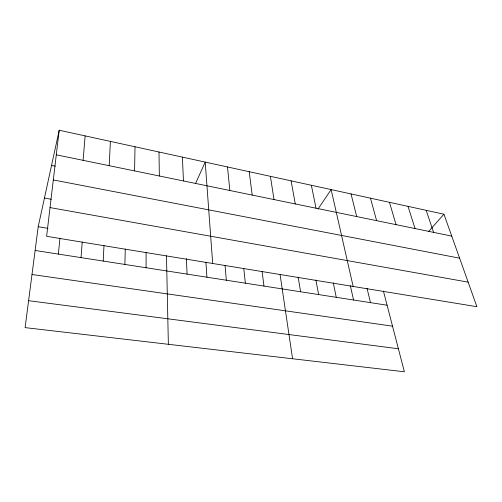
<?xml version="1.0" encoding="UTF-8"?>
<svg xmlns="http://www.w3.org/2000/svg" width="502" height="502" viewBox="0 0 502 502"><rect width="100%" height="100%" fill="white"/><g stroke="black" fill="none" stroke-linecap="round" stroke-linejoin="round"><path stroke-width="0.75" d="M146.069 267.729L146.101 252.456M134.599 170.918L135.007 146.772M124.879 264.435L125.274 249.048M109.191 165.691L110.39 141.401M103.199 261.065L103.989 245.566M81.029 257.614L82.221 242.008M83.1 160.333L85.133 135.885M58.345 254.081L59.983 238.111M59.205 130.225L46.617 236.316L476.9 306.703L443.944 214.21L59.205 130.225L38.208 226.722L25.1 327.624L404.367 371.775L383.415 291.041M195.498 183.588L205.205 162.096L212.679 263.481M318.036 209.039L331.125 189.587L353.151 286.46M428.401 231.704L443.944 214.21M28.601 300.692L398.4 348.777M32.002 274.5L392.533 326.174M35.127 250.473L387.098 305.229M38.208 226.722L47.985 228.36M50.024 207.583L468.153 282.149M44.452 198.033L51.292 199.281M53.306 179.936L459.606 258.179M51.555 165.39L55.295 166.137M56.287 154.817L451.744 236.103M426.185 210.338L433.602 232.376M408.032 206.372L415.047 228.561M389.464 202.319L396.053 224.658M370.47 198.171L376.613 220.66M351.023 193.929L356.702 216.569M367.037 288.355L370.495 302.643M350.327 285.619L353.559 300.008M333.284 282.833L336.271 297.316M311.359 185.269L316.034 208.211M315.89 279.984L318.626 294.574M291.122 180.852L295.27 203.944M298.138 277.073L300.604 291.769M270.409 176.327L274.004 199.57M280.085 274.619L292.572 358.761M262.119 271.682L263.97 286.071M249.199 171.697L252.205 195.09M243.784 268.683L245.352 283.178M227.469 166.953L229.866 190.496M225.065 265.627L226.339 280.216M205.945 262.502L206.918 277.198M182.389 157.113L183.456 180.958M186.393 258.53L187.077 274.111M166.476 255.788L168.365 344.303M158.996 152.006L159.347 176.001"/></g></svg>
